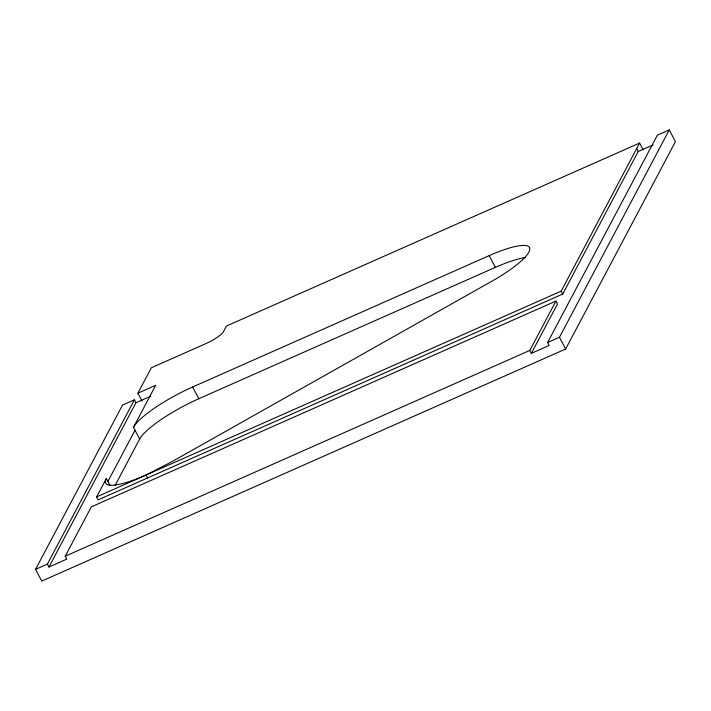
<?xml version="1.0" encoding="UTF-8"?>
<svg xmlns="http://www.w3.org/2000/svg" width="711" height="711" viewBox="0 0 711 711"><rect width="100%" height="100%" fill="white"/><g stroke="black" fill="none" stroke-linecap="round" stroke-linejoin="round"><path stroke-width="1.07" d="M531.339 353.367L557.477 304.006L555.931 301.073L529.793 350.434L531.339 353.367L549.132 345.484L547.586 342.551L657.391 135.17L669.255 129.917L675.45 141.64L565.645 349.021L41.745 581.083L35.55 569.36L122.532 405.074L134.397 399.822L135.943 402.755L48.961 567.04L47.415 564.107L134.397 399.822M142.04 401.004L137.907 393.192L151.363 367.774L205.728 343.689A16.984 3.688 -27.9 0 0 223.485 331.602L226.409 326.073L639.598 143.053L643.215 149.888M48.961 567.04L66.754 559.157L65.208 556.224L91.337 506.863L555.931 301.073M653.045 144.937L638.22 151.505L562.739 294.061L98.154 499.851L96.607 496.918L106.357 478.503A56.613 12.309 -27.9 0 0 146.031 475.028L172.044 461.617L495.7 279.059A56.613 12.309 -27.9 0 0 529.704 248.139A56.613 12.309 -27.9 0 0 489.186 255.631L192.645 386.988A56.613 12.309 -27.9 0 0 133.464 427.302L139.667 439.025L115.111 485.4M133.464 427.302L155.7 385.309L137.907 393.192M107.903 481.436L135.019 430.235M96.607 496.918L561.192 291.128L639.598 143.053M547.586 342.551L559.45 337.298L669.255 129.917M135.943 402.755L150.776 396.187M139.667 439.025A56.613 12.309 -27.9 0 1 198.84 398.72L495.389 267.363A56.613 12.309 -27.9 0 1 525.562 257.489M35.55 569.36L47.415 564.107M65.208 556.224L529.793 350.434M636.674 148.572L638.22 151.505M561.192 291.128L562.739 294.061M559.45 337.298L565.645 349.021M489.186 255.631L495.389 267.363M192.645 386.988L198.84 398.72M146.031 475.028L147.577 477.961M106.357 478.503L109.974 485.346"/></g></svg>
